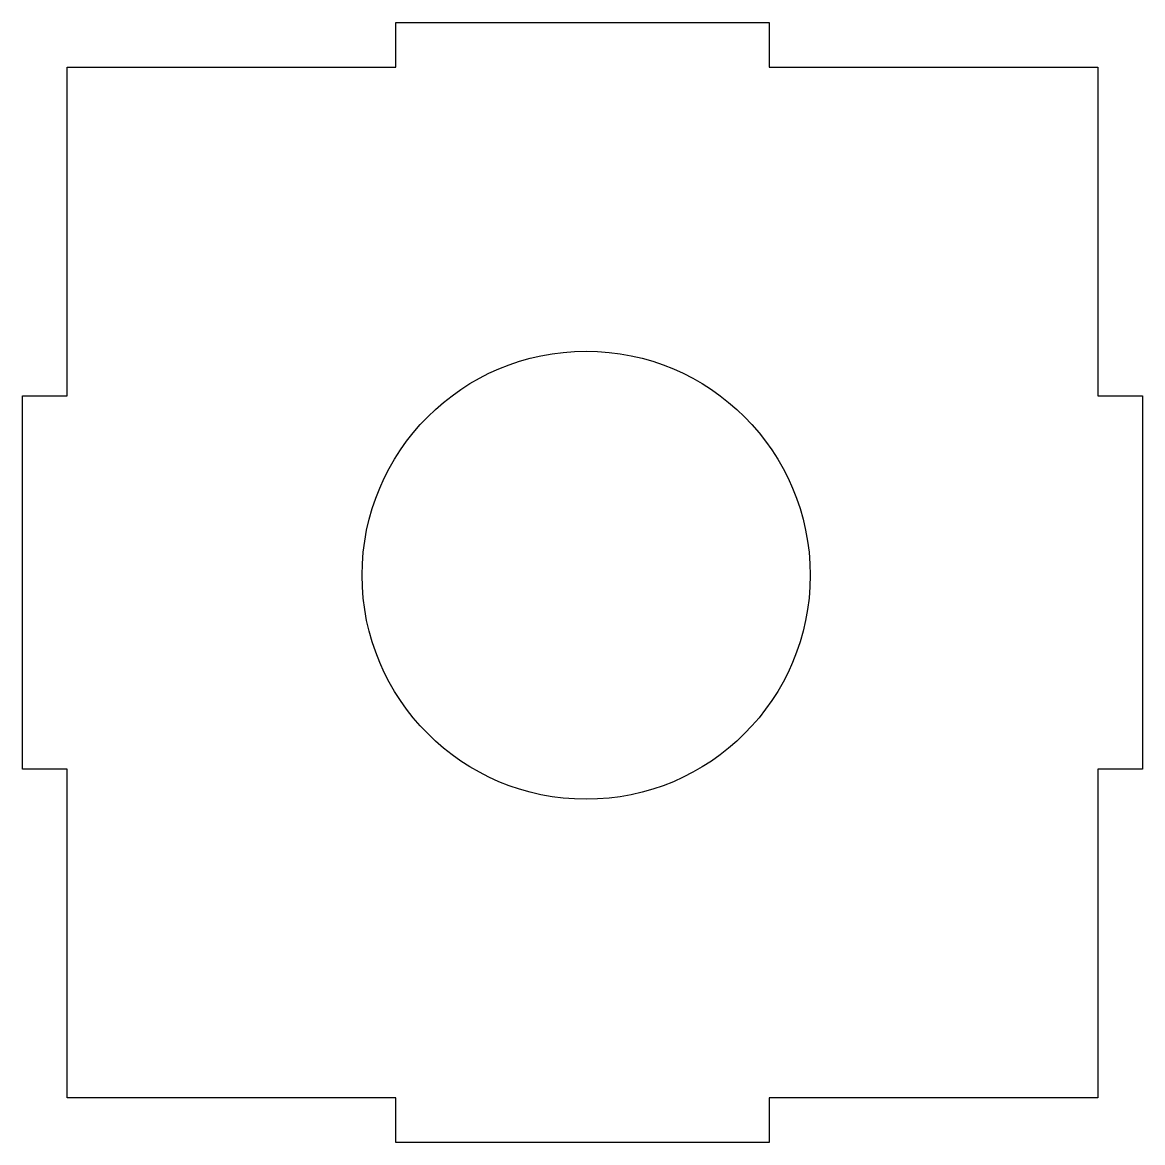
# Model space of a CAD drawing. Header units: millimetres. Extents: x -75 to 0, y -77.6 to -2.6.
import ezdxf

# ---------------------------------------------------------------- set-up
doc = ezdxf.new("R2010")
doc.units = ezdxf.units.MM
doc.layers.get('0').update_dxf_attribs({"linetype": 'CONTINUOUS'})

msp = doc.modelspace()

# ---------------------------------------------------------------- linework, layer by layer
msp.add_lwpolyline([(-72, -52.646), (-75, -52.646), (-75, -27.646), (-72, -27.646), (-72, -5.646), (-50, -5.646), (-50, -2.646), (-25, -2.646), (-25, -5.646), (-3, -5.646), (-3, -27.646), (0, -27.646), (0, -52.646), (-3, -52.646), (-3, -74.646), (-25, -74.646), (-25, -77.646), (-50, -77.646), (-50, -74.646), (-72, -74.646)], close=True)
msp.add_circle((-37.257, -39.66), 15)

doc.saveas('drawing.dxf')
